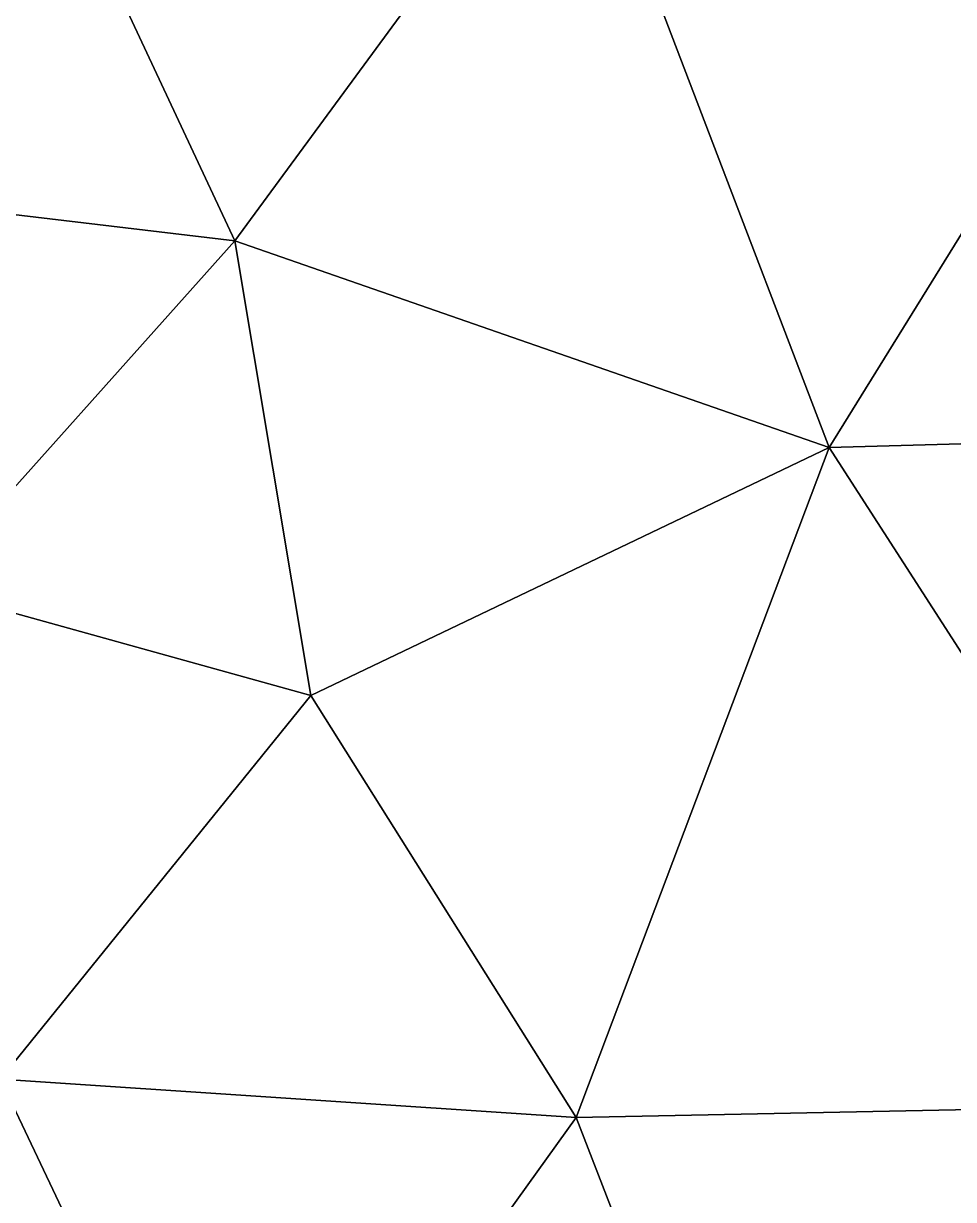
# Model space of a CAD drawing. Header units: metres. Extents: x 2 to 72, y -280 to 0.
# Drawn here: x 23.05 to 37.25, y -170.3 to -152.34 of the extents above; entities that cross this region are included whole.
import ezdxf

# ---------------------------------------------------------------- set-up
doc = ezdxf.new("R2010")
doc.units = ezdxf.units.M

msp = doc.modelspace()

# ---------------------------------------------------------------- linework, layer by layer
at = {"layer": 'layer', "color": 0}
for points in [[(26.2786, -155.661), (22.6903, -148), (19.4711, -154.853)], [(26.2786, -155.661), (31.4564, -148.612), (22.6903, -148)], [(35.351, -158.819), (41.7784, -148.433), (31.4564, -148.612)], [(47.2445, -158.487), (41.7784, -148.433), (35.351, -158.819)], [(35.351, -158.819), (31.4564, -148.612), (26.2786, -155.661)], [(21.5338, -160.968), (26.2786, -155.661), (19.4711, -154.853)], [(27.4371, -162.603), (26.2786, -155.661), (21.5338, -160.968)], [(27.4371, -162.603), (35.351, -158.819), (26.2786, -155.661)], [(41.8078, -168.843), (47.2445, -158.487), (35.351, -158.819)], [(31.488, -169.049), (35.351, -158.819), (27.4371, -162.603)], [(41.8078, -168.843), (35.351, -158.819), (31.488, -169.049)], [(22.7, -168.463), (27.4371, -162.603), (21.5338, -160.968)], [(31.488, -169.049), (27.4371, -162.603), (22.7, -168.463)], [(26.3659, -176.19), (22.7, -168.463), (19.5048, -175.431)], [(26.3659, -176.19), (31.488, -169.049), (22.7, -168.463)], [(35.4639, -179.314), (41.8078, -168.843), (31.488, -169.049)], [(47.3124, -178.913), (41.8078, -168.843), (35.4639, -179.314)], [(35.4639, -179.314), (31.488, -169.049), (26.3659, -176.19)]]:
    msp.add_3dface(points, dxfattribs=at)

doc.saveas('drawing.dxf')
